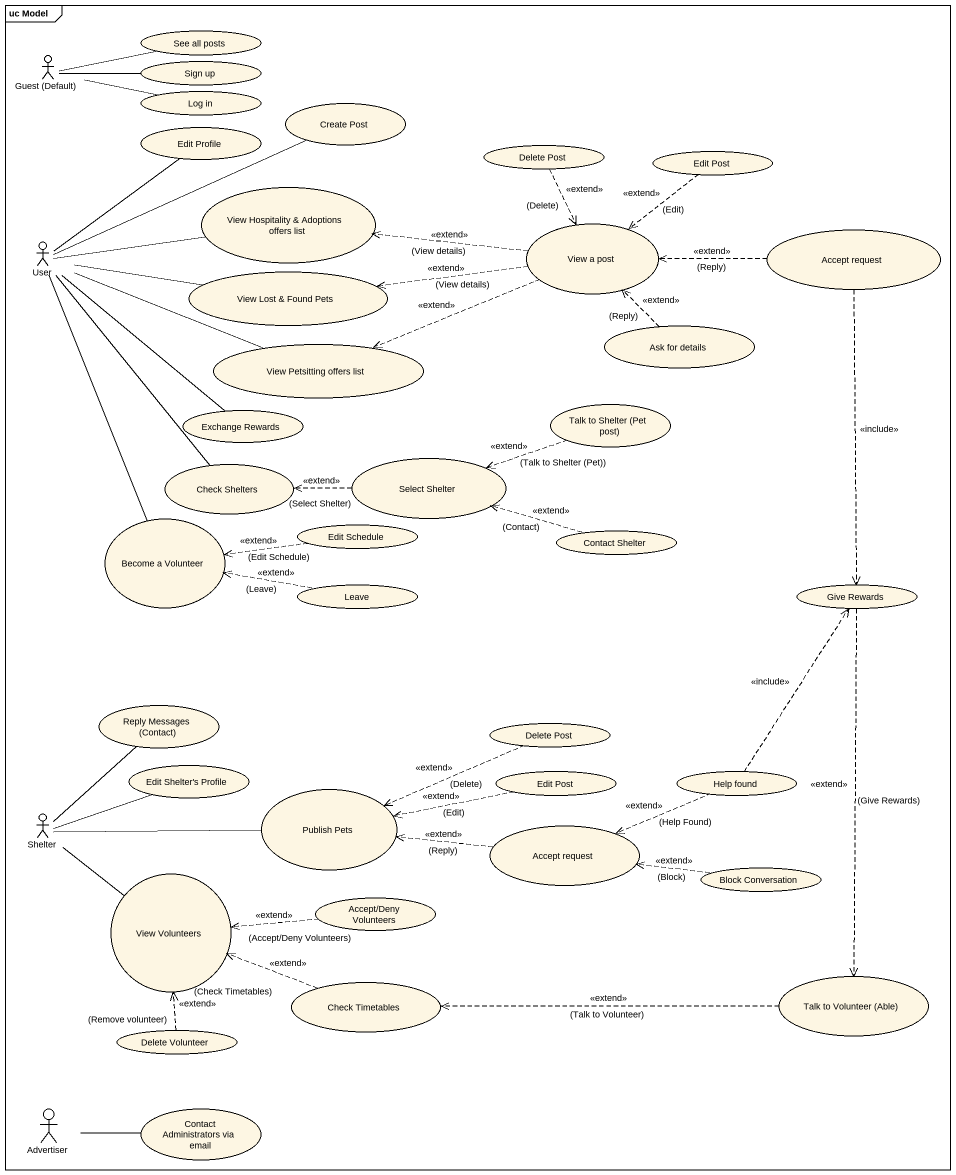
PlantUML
@startuml
mainframe uc Model
actor "Guest (Default)" as Guest_Default
usecase "See all posts" as See_all_posts
usecase "Sign up" as Sign_up
usecase "Log in" as Log_in
usecase "Create Post" as Create_Post
usecase "Edit Profile" as Edit_Profile
usecase "Delete Post" as Delete_Post
usecase "Edit Post" as Edit_Post
usecase "View Hospitality & Adoptions offers list" as View_Hospitality_Adoptions
actor User
usecase "View a post" as View_a_post
usecase "Accept request" as Accept_request
usecase "View Lost & Found Pets" as View_Lost_Found_Pets
usecase "Ask for details" as Ask_for_details
usecase "View Petsitting offers list" as View_Petsitting_offers_list
usecase "Exchange Rewards" as Exchange_Rewards
usecase "Talk to Shelter (Pet post)" as Talk_to_Shelter_Pet_post
usecase "Check Shelters" as Check_Shelters
usecase "Select Shelter" as Select_Shelter
usecase "Become a Volunteer" as Become_a_Volunteer
usecase "Edit Schedule" as Edit_Schedule
usecase "Contact Shelter" as Contact_Shelter
usecase Leave
usecase "Give Rewards" as Give_Rewards
usecase "Reply Messages (Contact)" as Reply_Messages_Contact
usecase "Delete Post" as Delete_Post_2
usecase "Edit Shelter's Profile" as Edit_Shelter_s_Profile
usecase "Publish Pets" as Publish_Pets
usecase "Edit Post" as Edit_Post_2
usecase "Help found" as Help_found
actor Shelter
usecase "Accept request" as Accept_request_2
usecase "View Volunteers" as View_Volunteers
usecase "Block Conversation" as Block_Conversation
usecase "Accept/Deny Volunteers" as Accept_Deny_Volunteers
usecase "Check Timetables" as Check_Timetables
usecase "Talk to Volunteer (Able)" as Talk_to_Volunteer_Able
usecase "Delete Volunteer" as Delete_Volunteer
actor Advertiser
usecase "Contact Administrators via email" as Contact_Administrators_via
Guest_Default -right- See_all_posts
Guest_Default -right- Sign_up
Guest_Default -right- Log_in
Create_Post -left- User
Edit_Profile -- User
Delete_Post ..> View_a_post : <<extend>>\n(Delete)
Edit_Post ..> View_a_post : <<extend>>\n(Edit)
User -right- View_Hospitality_Adoptions
User -right- View_Lost_Found_Pets
User -right- View_Petsitting_offers_list
User -- Exchange_Rewards
User -- Check_Shelters
User -- Become_a_Volunteer
View_a_post .left.> View_Hospitality_Adoptions : <<extend>>\n(View details)
View_a_post .left.> View_Lost_Found_Pets : <<extend>>\n(View details)
View_a_post .left.> View_Petsitting_offers_list : <<extend>>
Accept_request .left.> View_a_post : <<extend>>\n(Reply)
Accept_request ..> Give_Rewards : <<include>>
Ask_for_details .up.> View_a_post : <<extend>>\n(Reply)
Talk_to_Shelter_Pet_post .left.> Select_Shelter : <<extend>>\n(Talk to Shelter (Pet))
Select_Shelter .left.> Check_Shelters : <<extend>>\n(Select Shelter)
Edit_Schedule .left.> Become_a_Volunteer : <<extend>>\n(Edit Schedule)
Contact_Shelter .left.> Select_Shelter : <<extend>>\n(Contact)
Leave .left.> Become_a_Volunteer : <<extend>>\n(Leave)
Give_Rewards ..> Talk_to_Volunteer_Able : <<extend>>\n(Give Rewards)
Delete_Post_2 .left.> Publish_Pets : <<extend>>\n(Delete)
Edit_Post_2 .left.> Publish_Pets : <<extend>>\n(Edit)
Help_found .up.> Give_Rewards : <<include>>
Help_found .left.> Accept_request_2 : <<extend>>\n(Help Found)
Shelter -up- Reply_Messages_Contact
Shelter -right- Edit_Shelter_s_Profile
Shelter -right- Publish_Pets
Shelter -- View_Volunteers
Accept_request_2 .left.> Publish_Pets : <<extend>>\n(Reply)
Block_Conversation .left.> Accept_request_2 : <<extend>>\n(Block)
Accept_Deny_Volunteers .left.> View_Volunteers : <<extend>>\n(Accept/Deny Volunteers)
Check_Timetables .left.> View_Volunteers : <<extend>>\n(Check Timetables)
Talk_to_Volunteer_Able .left.> Check_Timetables : <<extend>>\n(Talk to Volunteer)
Delete_Volunteer .up.> View_Volunteers : <<extend>>\n(Remove volunteer)
Advertiser -right- Contact_Administrators_via
@enduml
